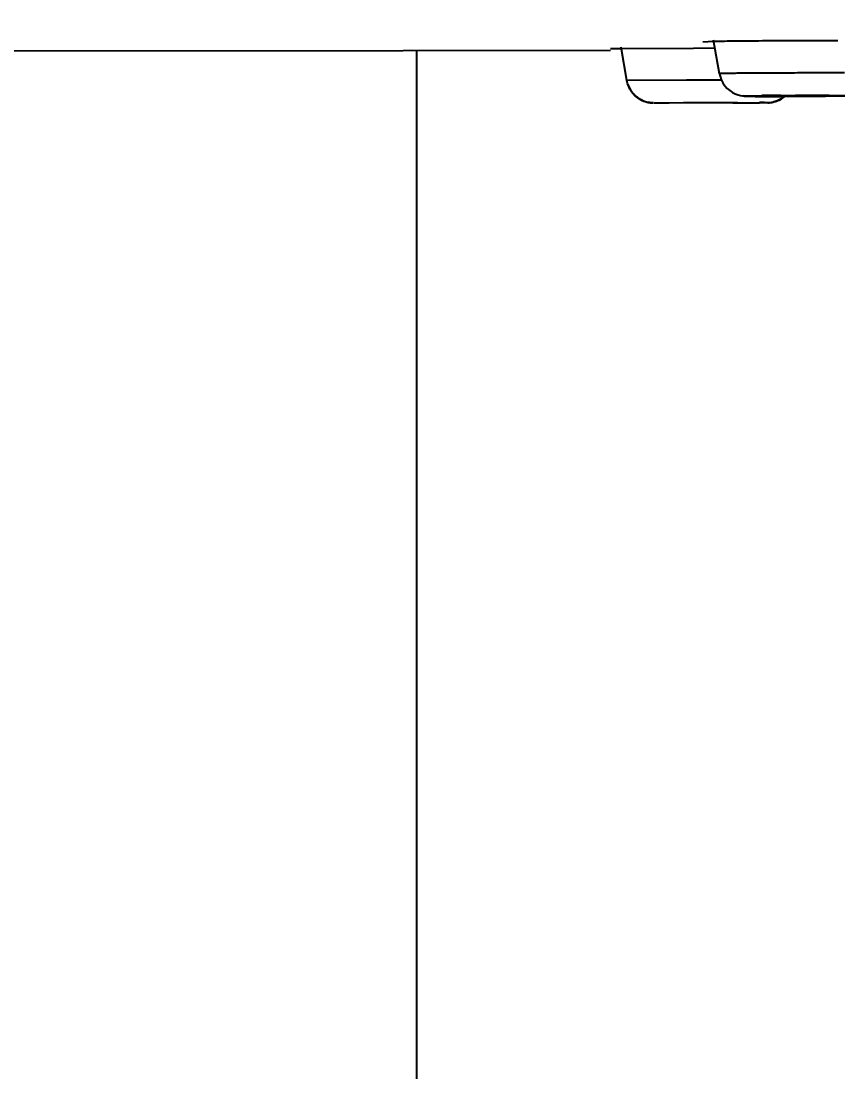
# Model space of a CAD drawing. Header units: millimetres. Extents: x 687 to 1107, y -116 to 478.
# Drawn here: x 831.863 to 834.882, y 371.132 to 375.017 of the extents above; entities that cross this region are included whole.
import ezdxf

# ---------------------------------------------------------------- set-up
doc = ezdxf.new("R2010")
doc.units = ezdxf.units.MM
doc.header["$LTSCALE"] = 0.1
doc.layers.add('DIM', color=3, linetype='Continuous')
doc.styles.get("Standard").update_dxf_attribs({"font": 'arial.ttf'})
doc.dimstyles.new('ISO-25', dxfattribs={"dimtxt": 2.5, "dimasz": 2.5, "dimexe": 1.25, "dimexo": 0.625, "dimtad": 1, "dimlfac": 5, "dimtxsty": 'Standard', "dimcen": 2.5, "dimadec": 0, "dimazin": 0, "dimtfac": 1, "dimtmove": 0, "dimatfit": 3, "dimfxl": 0, "dimarcsym": 0})

# ---------------------------------------------------------------- blocks, each defined once
blk = doc.blocks.new('*D69')
at = {"layer": 'Defpoints', "color": 0}
for p in [(804.6861, 376.0872), (858.1644, 376.0869), (858.1644, 365.5396)]:
    blk.add_point(p, dxfattribs=at)
at = {"layer": 'DIM', "color": 0, "lineweight": -2}
for p, q in [((804.6861, 375.4622), (804.6861, 364.2896)), ((858.1644, 375.4619), (858.1644, 364.2896)), ((807.1861, 365.5396), (855.6644, 365.5396))]:
    blk.add_line(p, q, dxfattribs=at)
at = {"layer": 'DIM', "color": 0}
for points in [[(807.1861, 365.9563), (807.1861, 365.123), (804.6861, 365.5396)], [(855.6644, 365.9563), (855.6644, 365.123), (858.1644, 365.5396)]]:
    blk.add_solid(points, dxfattribs=at)
at = {"layer": 'DIM', "color": 0, "insert": (850.4227, 367.4411), "char_height": 2.5, "attachment_point": 5}
blk.add_mtext('267.5', dxfattribs=at)
blk = doc.blocks.new('*D67')
at = {"layer": 'Defpoints', "color": 0}
for p in [(831.4252, 395.8247), (883.897, -59.5354), (893.1679, -59.5354)]:
    blk.add_point(p, dxfattribs=at)
at = {"layer": 'DIM', "color": 0, "lineweight": -2}
for p, q in [((832.0502, 395.8247), (894.4179, 395.8247)), ((893.1679, 393.3247), (893.1679, -57.0354)), ((884.522, -59.5354), (894.4179, -59.5354))]:
    blk.add_line(p, q, dxfattribs=at)
at = {"layer": 'DIM', "color": 0}
for points in [[(892.7512, 393.3247), (893.5845, 393.3247), (893.1679, 395.8247)], [(892.7512, -57.0354), (893.5845, -57.0354), (893.1679, -59.5354)]]:
    blk.add_solid(points, dxfattribs=at)
at = {"layer": 'DIM', "color": 0, "insert": (890.9041, 168.1447), "char_height": 2.5, "attachment_point": 5, "rotation": 90}
blk.add_mtext('(2280)', dxfattribs=at)

msp = doc.modelspace()

# ---------------------------------------------------------------- linework, layer by layer
for p, q in [((834.4224, 374.9406), (834.3833, 374.9389)), ((834.4445, 374.8219), (834.4227, 374.9458)), ((833.3253, 374.9072), (833.3253, 330.1232)), ((834.0806, 374.914), (834.0413, 374.9133)), ((834.3491, 374.9155), (834.0806, 374.914)), ((834.1025, 374.7963), (834.0807, 374.9202)), ((834.428, 374.9158), (834.3491, 374.9155)), ((834.3228, 374.7974), (834.1025, 374.7963)), ((834.1063, 374.7823), (834.1078, 374.7775)), ((834.1078, 374.7775), (834.1126, 374.767)), ((834.3781, 374.7976), (834.3228, 374.7974)), ((834.4388, 374.7977), (834.3781, 374.7976)), ((834.4524, 374.7977), (834.4388, 374.7977)), ((834.1126, 374.767), (834.1184, 374.7574)), ((834.1184, 374.7574), (834.125, 374.7488)), ((834.5349, 374.7395), (834.5345, 374.7395)), ((834.5444, 374.739), (834.5349, 374.7395)), ((834.5445, 374.7395), (834.5433, 374.7393)), ((834.6701, 374.7377), (834.5444, 374.7391)), ((834.5445, 374.7395), (834.6006, 374.7408)), ((834.2025, 374.7137), (834.2013, 374.7137)), ((834.2577, 374.7132), (834.2024, 374.7136)), ((834.2025, 374.7137), (834.2583, 374.7144)), ((834.2583, 374.7144), (834.5924, 374.7151)), ((834.3816, 374.7145), (834.3113, 374.7139)), ((834.3118, 374.7139), (834.3113, 374.7139)), ((834.5108, 374.7145), (834.476, 374.7147)), ((834.5108, 374.7145), (834.5113, 374.7145)), ((834.6208, 374.7146), (834.5919, 374.7142)), ((834.5998, 374.738), (834.618, 374.7379)), ((834.6105, 374.715), (834.6209, 374.7148)), ((834.618, 374.7379), (834.6385, 374.7378)), ((834.6385, 374.7378), (834.6614, 374.7377)), ((834.6614, 374.7377), (834.6862, 374.7377))]:
    msp.add_line(p, q)
for points in [[(831.7954, 374.906), (833.2755, 374.9071), (834.0413, 374.909)], [(834.4446, 374.8219), (834.4466, 374.813), (834.4511, 374.8), (834.4572, 374.7879), (834.4648, 374.777), (834.4734, 374.7674), (834.4828, 374.7594), (834.4929, 374.7527), (834.5031, 374.7475), (834.5134, 374.7437), (834.5226, 374.7413), (834.5299, 374.74), (834.5349, 374.7395)], [(834.1329, 374.7406), (834.1278, 374.7457), (834.1233, 374.7509), (834.1185, 374.7573), (834.1138, 374.765), (834.109, 374.7746), (834.1049, 374.7861), (834.1026, 374.7963)], [(834.125, 374.7488), (834.1321, 374.7412), (834.1398, 374.7346), (834.1478, 374.729), (834.1562, 374.7243), (834.1646, 374.7205), (834.173, 374.7176), (834.181, 374.7156), (834.1882, 374.7144), (834.1939, 374.7139), (834.1971, 374.7137), (834.1991, 374.7136)], [(834.1995, 374.7138), (834.1984, 374.7138), (834.1964, 374.7139), (834.1935, 374.7141), (834.1899, 374.7144), (834.1854, 374.715), (834.1805, 374.7159), (834.1764, 374.7169), (834.1715, 374.7182), (834.1643, 374.7208), (834.157, 374.724), (834.1524, 374.7264), (834.1476, 374.7293), (834.1401, 374.7345), (834.1329, 374.7406)], [(834.5345, 374.7395), (834.5374, 374.7392), (834.541, 374.739), (834.5441, 374.7389), (834.5474, 374.7388), (834.551, 374.7387), (834.5551, 374.7386), (834.5597, 374.7385), (834.5649, 374.7384), (834.5706, 374.7383), (834.577, 374.7382), (834.584, 374.7381), (834.5998, 374.738)], [(834.6239, 374.7147), (834.6256, 374.7147), (834.629, 374.7149), (834.6338, 374.7154), (834.641, 374.7166), (834.6492, 374.7186), (834.6574, 374.7213), (834.6656, 374.7248), (834.6735, 374.7292), (834.6811, 374.7342), (834.6853, 374.7377)]]:
    msp.add_lwpolyline(points)
for centre, radius, start, end in [((834.7403, 363.7022), 11.0395, 90.35566, 90.72513), ((834.466, 353.7476), 20.9671, 89.97272, 90.23084), ((834.3851, 402.0529), 27.3395, 270.22888, 270.3775), ((834.4991, 384.9733), 10.2595, 270.36894, 270.51832), ((834.5766, 370.6439), 4.0712, 89.5227, 89.7768), ((834.6205, 374.8144), 0.0996, 270.239, 283.5159)]:
    msp.add_arc(centre, radius, start, end)
for points, knots in [([(834.8825, 374.9436), (834.8383, 374.9437), (834.75, 374.9436), (834.6237, 374.943), (834.5145, 374.9421), (834.4494, 374.9412), (834.4224, 374.9406)], [0, 0, 0, 0, 0.288254, 0.575477, 0.823662, 1, 1, 1, 1]), ([(834.9067, 374.8245), (834.8819, 374.8246), (834.8305, 374.8246), (834.7657, 374.8245), (834.7126, 374.8244), (834.6734, 374.8243), (834.6356, 374.8241), (834.5997, 374.824), (834.5663, 374.8238), (834.536, 374.8235), (834.5131, 374.8233), (834.4967, 374.8231), (834.4861, 374.823), (834.4766, 374.8229), (834.4684, 374.8227), (834.4613, 374.8226), (834.4562, 374.8225), (834.4528, 374.8224), (834.4506, 374.8223), (834.4488, 374.8222), (834.4474, 374.8222), (834.4462, 374.8221), (834.4454, 374.822), (834.4449, 374.822), (834.4446, 374.8219), (834.4446, 374.8219), (834.4446, 374.8219)], [0, 0, 0, 0, 0.161279, 0.333803, 0.42057, 0.505748, 0.588028, 0.666116, 0.73875, 0.804715, 0.862564, 0.888012, 0.911008, 0.931471, 0.949341, 0.964583, 0.977162, 0.982441, 0.987037, 0.990946, 0.994162, 0.996677, 0.998488, 0.99959, 0.999878, 1, 1, 1, 1]), ([(834.8528, 374.7402), (834.8516, 374.7403), (834.848, 374.7404), (834.8411, 374.7405), (834.8309, 374.7406), (834.8122, 374.7408), (834.7907, 374.7408), (834.7673, 374.7408), (834.7485, 374.7408), (834.73, 374.7407), (834.7122, 374.7406), (834.6983, 374.7405), (834.688, 374.7404), (834.6811, 374.7403), (834.6749, 374.7402), (834.6694, 374.7401), (834.6647, 374.74), (834.6607, 374.7399), (834.658, 374.7399), (834.6562, 374.7398), (834.6552, 374.7397), (834.6544, 374.7397), (834.6538, 374.7397), (834.6535, 374.7396), (834.6533, 374.7396), (834.6533, 374.7396)], [0, 0, 0, 0, 0.018147, 0.053624, 0.105158, 0.170988, 0.335172, 0.427738, 0.522834, 0.617055, 0.707052, 0.789501, 0.826936, 0.861426, 0.892668, 0.920358, 0.944196, 0.963957, 0.979524, 0.985701, 0.990787, 0.99477, 0.997637, 0.999377, 1, 1, 1, 1]), ([(834.6533, 374.7396), (834.6533, 374.7395), (834.6535, 374.7395), (834.6536, 374.7395), (834.6537, 374.7395)], [0, 0, 0, 0, 0.264026, 1, 1, 1, 1]), ([(834.9628, 374.7402), (834.959, 374.7399), (834.9481, 374.7396), (834.9267, 374.7391), (834.8961, 374.7387), (834.8575, 374.7383), (834.8133, 374.738), (834.7502, 374.7377), (834.7021, 374.7377), (834.6701, 374.7377)], [0, 0, 0, 0, 0.038955, 0.111799, 0.218991, 0.3535, 0.507215, 0.672174, 1, 1, 1, 1]), ([(834.6717, 374.7415), (834.7037, 374.7417), (834.7518, 374.7419), (834.8147, 374.742), (834.8588, 374.7419), (834.8971, 374.7417), (834.9275, 374.7415), (834.9471, 374.7412), (834.9578, 374.7409), (834.9615, 374.7407), (834.9629, 374.7406)], [0, 0, 0, 0, 0.329517, 0.494926, 0.648785, 0.783048, 0.889724, 0.961958, 0.985065, 1, 1, 1, 1]), ([(834.8533, 374.7401), (834.8533, 374.7401), (834.853, 374.7401), (834.8529, 374.7402), (834.8528, 374.7402)], [0, 0, 0, 0, 0.263473, 1, 1, 1, 1]), ([(834.6235, 374.7146), (834.6266, 374.7146), (834.6361, 374.7152), (834.6519, 374.7186), (834.6698, 374.7261), (834.6806, 374.7335), (834.6857, 374.7377)], [0, 0, 0, 0, 0.138388, 0.421506, 0.710546, 1, 1, 1, 1]), ([(834.684, 374.7377), (834.6781, 374.7328), (834.6653, 374.7245), (834.651, 374.7193), (834.6438, 374.7175)], [0, 0, 0, 0, 0.507108, 1, 1, 1, 1])]:
    msp.add_open_spline(points, degree=3, knots=knots)

# ---------------------------------------------------------------- dimensions: what is measured, and where the dimension line sits
at = {"layer": 'DIM'}
dim = msp.add_linear_dim(base=(893.1679, -59.5354), p1=(831.4252, 395.8247), p2=(883.897, -59.5354), angle=90, text='(2280)', dimstyle='ISO-25', dxfattribs=at)
dim.commit()
dim.dimension.update_dxf_attribs({"geometry": '*D67', "text_midpoint": (890.9041, 168.1447)})
dim = msp.add_linear_dim(base=(858.1644, 365.5396), p1=(804.6861, 376.0872), p2=(858.1644, 376.0869), text='267.5', dimstyle='ISO-25', dxfattribs=at)
dim.commit()
dim.dimension.update_dxf_attribs({"geometry": '*D69', "text_midpoint": (850.4227, 365.5396), "dimtype": 160})

doc.saveas('drawing.dxf')
